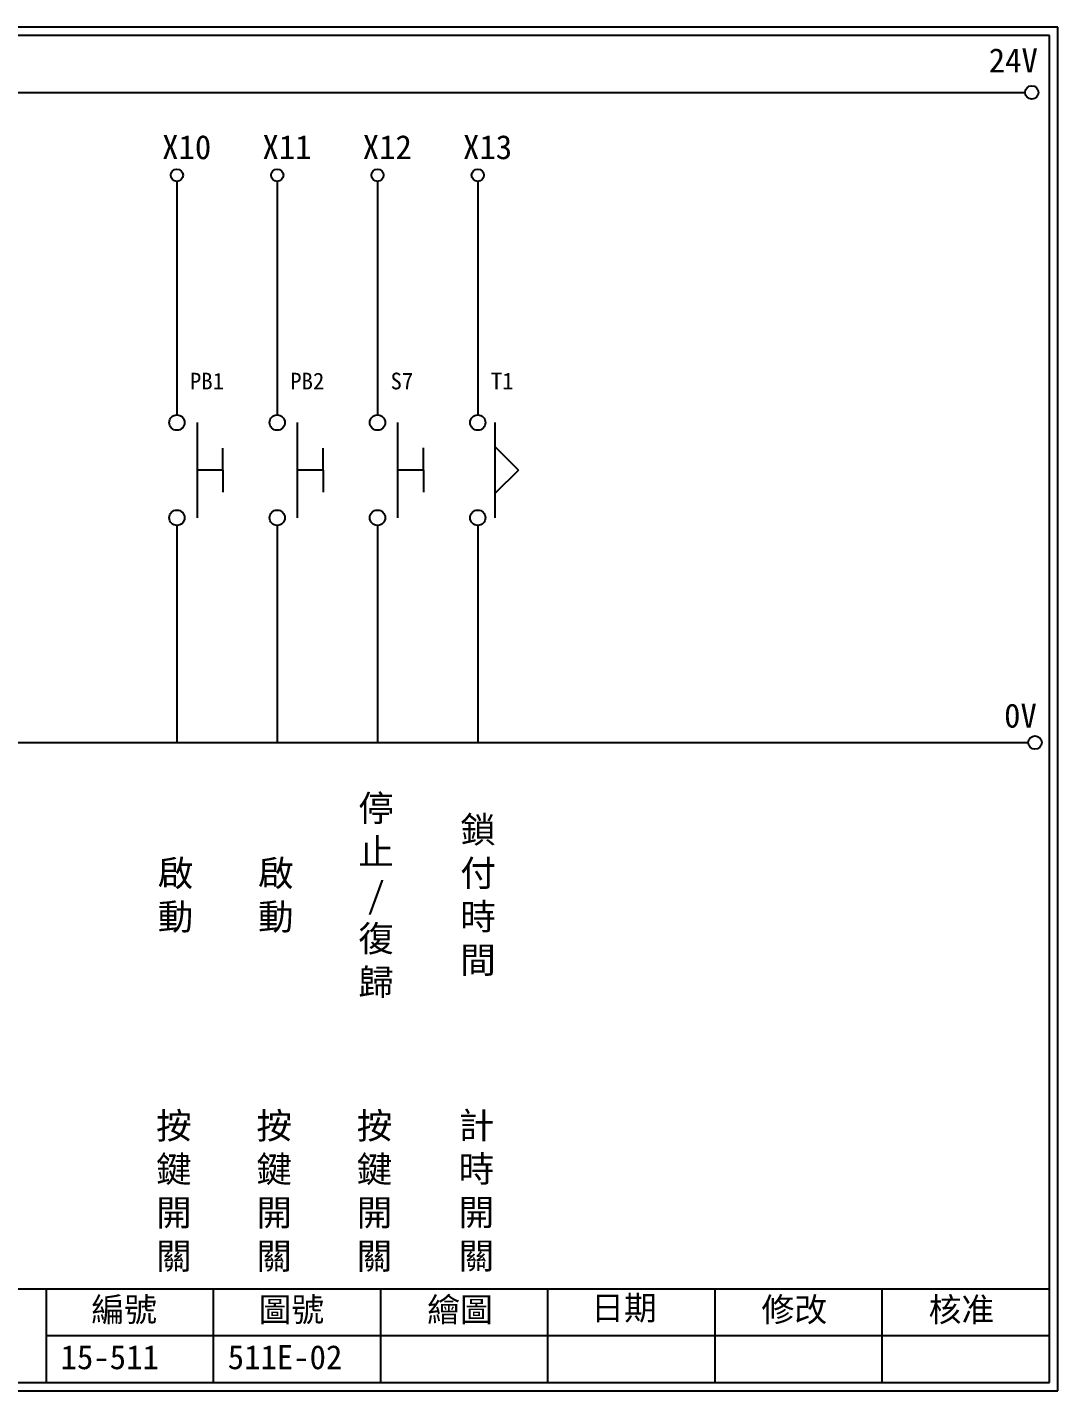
# Model space of a CAD drawing. Extents: x 325 to 612, y 3 to 207.
# Drawn here: x 458.2 to 612.3, y 3 to 207 of the extents above; entities that cross this region are included whole.
import ezdxf

# ---------------------------------------------------------------- set-up
doc = ezdxf.new("R2010")
doc.units = 0
doc.layers.get('0').update_dxf_attribs({"linetype": 'CONTINUOUS'})
doc.layers.add('圖框層', color=7, linetype='CONTINUOUS')
doc.layers.add('標尺寸層', color=3, linetype='CONTINUOUS')
doc.styles.add('CNS', font='romanc.shx', dxfattribs={"bigfont": 'chineset.shx'})
doc.styles.add('STSL', font='kaiu.ttf')

msp = doc.modelspace()

# ---------------------------------------------------------------- linework, layer by layer
for p, q in [((487.46, 140.71), (487.46, 144.02)), ((502.46, 140.71), (502.46, 144.02)), ((517.46, 140.72), (517.46, 144.03)), ((487.46, 140.71), (487.46, 137.4)), ((502.46, 140.71), (502.46, 137.4)), ((517.46, 140.72), (517.46, 137.41))]:
    msp.add_line(p, q)
for centre in [(608.44, 197.22), (608.92, 99.96)]:
    msp.add_circle(centre, 1)
at = {"layer": '圖框層', "color": 7}
for p, q in [((612.32, 206.97), (325.32, 206.97)), ((612.32, 3), (612.32, 206.97)), ((611.07, 205.72), (326.57, 205.72)), ((611.07, 4.25), (611.07, 205.72)), ((326.57, 18.25), (611.07, 18.25)), ((461.07, 4.25), (461.07, 18.25)), ((486.07, 4.25), (486.07, 18.25)), ((511.07, 4.25), (511.07, 18.25)), ((536.07, 4.25), (536.07, 18.25)), ((561.07, 4.25), (561.07, 18.25)), ((586.07, 4.25), (586.07, 18.25)), ((461.07, 11.25), (611.07, 11.25)), ((326.57, 4.25), (611.07, 4.25)), ((325.32, 3), (612.32, 3))]:
    msp.add_line(p, q, dxfattribs=at)
at = {"layer": '標尺寸層', "color": 7}
for p, q in [((329.84, 197.22), (607.44, 197.22)), ((480.58, 183.91), (480.58, 148.99)), ((495.58, 183.91), (495.58, 148.99)), ((510.58, 183.91), (510.58, 148.99)), ((525.58, 183.91), (525.58, 148.99)), ((483.59, 147.83), (483.59, 133.6)), ((498.59, 147.83), (498.59, 133.6)), ((513.59, 147.83), (513.59, 133.6)), ((528.19, 133.6), (528.19, 147.83)), ((487.46, 140.71), (483.59, 140.71)), ((502.46, 140.71), (498.59, 140.71)), ((517.46, 140.72), (513.59, 140.72)), ((480.58, 132.46), (480.58, 99.96)), ((480.58, 132.45), (480.58, 99.96)), ((495.58, 132.46), (495.58, 99.96)), ((495.58, 132.45), (495.58, 99.96)), ((510.58, 132.46), (510.58, 99.96)), ((510.58, 132.45), (510.58, 99.96)), ((525.58, 132.46), (525.58, 99.96)), ((525.58, 132.45), (525.58, 99.96)), ((330.05, 99.96), (607.92, 99.96))]:
    msp.add_line(p, q, dxfattribs=at)
at = {"layer": '標尺寸層'}
for q in [(528.19, 144.19), (528.19, 137.25)]:
    msp.add_line((531.66, 140.72), q, dxfattribs=at)
at = {"layer": '標尺寸層', "color": 7}
for centre, radius in [((480.58, 184.83), 0.92), ((495.58, 184.83), 0.92), ((510.58, 184.83), 0.92), ((525.58, 184.83), 0.92), ((480.58, 147.83), 1.15), ((495.58, 147.83), 1.15), ((510.58, 147.83), 1.15), ((525.58, 147.83), 1.15), ((480.58, 133.6), 1.15), ((495.58, 133.6), 1.15), ((510.58, 133.6), 1.15), ((525.58, 133.6), 1.15)]:
    msp.add_circle(centre, radius, dxfattribs=at)

# ---------------------------------------------------------------- texts
at = {"layer": '圖框層', "color": 4, "style": 'STSL'}
for s, height, p in [('24V', 3.6, (602, 200.22)), ('X10', 3.6, (478.37, 187.24)), ('X11', 3.6, (493.37, 187.24)), ('X12', 3.6, (508.37, 187.24)), ('X13', 3.6, (523.37, 187.24)), ('PB1', 2.5, (482.53, 152.79)), ('PB2', 2.5, (497.53, 152.79)), ('S7', 2.5, (512.53, 152.8)), ('T1', 2.5, (527.53, 152.8)), ('0V', 3.6, (604.3, 102.2)), ('編號', 3.6, (467.78, 13.34)), ('圖號', 3.6, (492.78, 13.34)), ('繪圖', 3.6, (518.01, 13.34)), ('日期', 3.6, (542.54, 13.59)), ('修改', 3.6, (568.01, 13.34)), ('核准', 3.6, (593.01, 13.34)), ('15-511', 3.6, (463.18, 6.22)), ('511E-02', 3.6, (488.18, 6.22))]:
    msp.add_text(s, height=height, dxfattribs=at).set_placement(p)
at = {"layer": '標尺寸層', "color": 7, "char_height": 3.9, "width": 4.9608, "attachment_point": 5, "style": 'CNS'}
for s, insert in [('{\\fDFKai-SB|b0|i0|c136|p65;停止\\P/\\P復歸}', (510.37, 76.93)), ('{\\fDFKai-SB|b0|i0|c136|p65;鎖付時間}', (525.62, 76.97)), ('{\\fDFKai-SB|b0|i0|c136|p65;啟動}', (480.37, 76.93)), ('{\\fDFKai-SB|b0|i0|c136|p65;啟動}', (495.37, 76.93)), ('{\\fDFKai-SB|b0|i0|c136|p65;按鍵開關}', (480.13, 32.68)), ('{\\fDFKai-SB|b0|i0|c136|p65;按鍵開關}', (495.13, 32.68)), ('{\\fDFKai-SB|b0|i0|c136|p65;按鍵開關}', (510.13, 32.68)), ('{\\fDFKai-SB|b0|i0|c136|p65;計時開關}', (525.37, 32.72))]:
    msp.add_mtext(s, dxfattribs=dict(at, insert=insert))

doc.saveas('drawing.dxf')
